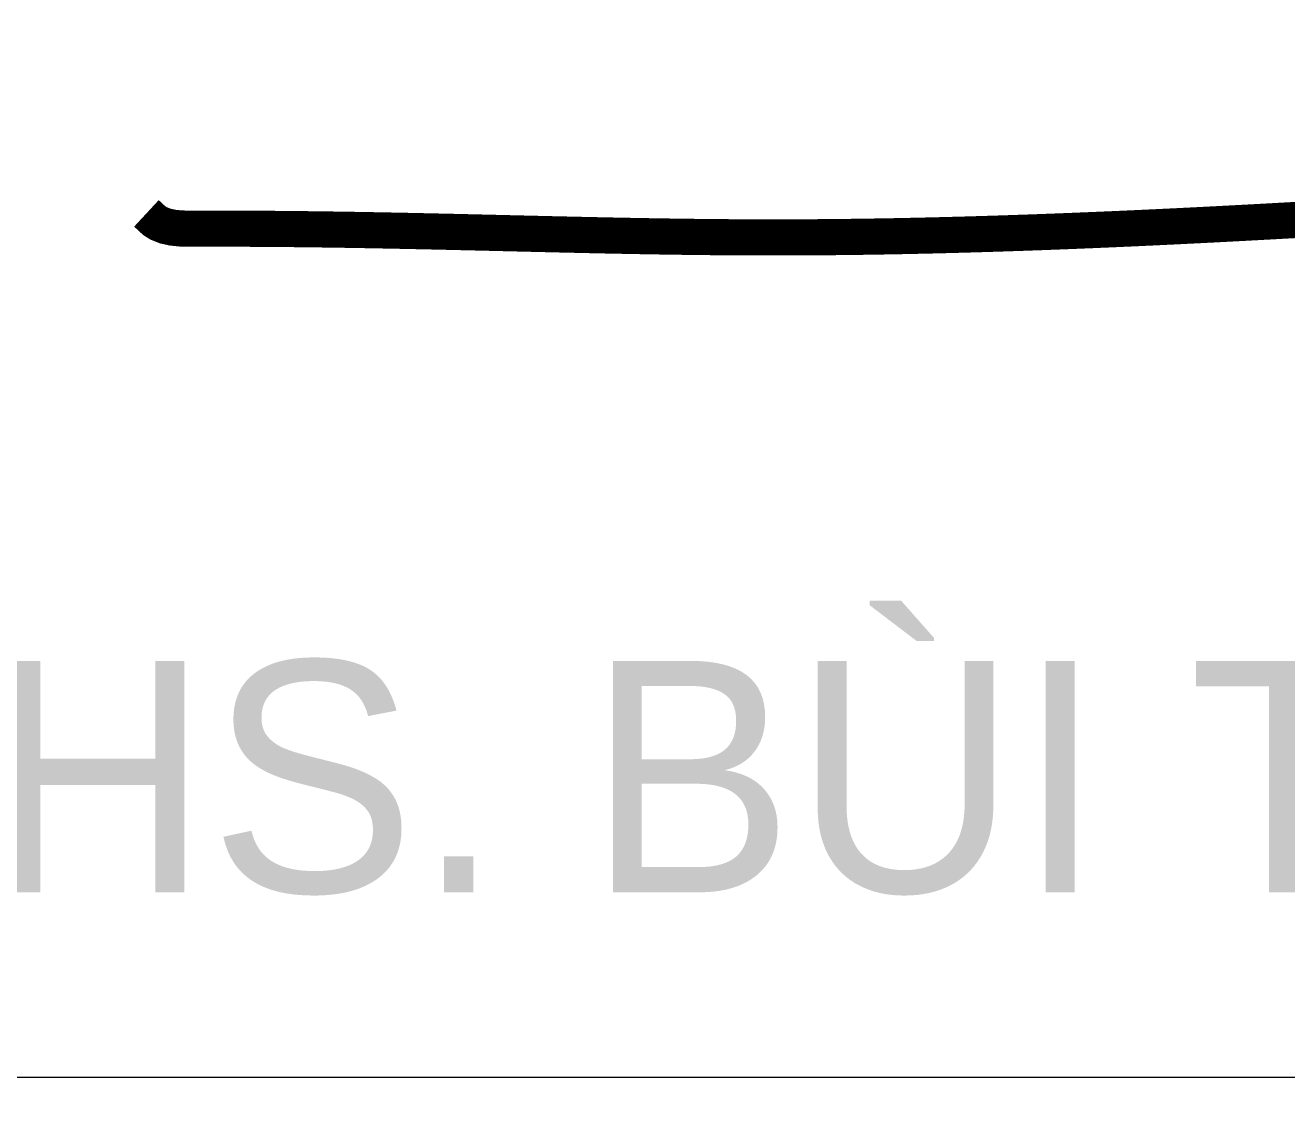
# Model space of a CAD drawing. Header units: millimetres. Extents: x 19378 to 572383, y -1120116 to -527168.
# Drawn here: x 173441 to 173965, y -558186 to -557734 of the extents above; entities that cross this region are included whole.
import ezdxf
from ezdxf.enums import TextEntityAlignment as Align

# ---------------------------------------------------------------- set-up
doc = ezdxf.new("R2010")
doc.units = ezdxf.units.MM
doc.header["$MEASUREMENT"] = 0
for name, color, linetype, lineweight in [('ISO', 153, 'Continuous', 13), ('LC ISO', 153, 'Continuous', 13), ('LC Net thay', 7, 'Continuous', 25), ('LC Text1', 3, 'Continuous', 20)]:
    doc.layers.add(name, color=color, linetype=linetype, lineweight=lineweight)
doc.layers.add('Khungten_LCDI', color=7, linetype='Continuous')
doc.styles.add('Khungten', font='VHAVAN.TTF', dxfattribs={"width": 0.9, "height": 5000})
doc.styles.add('Title', font='VHBLACK.TTF', dxfattribs={"width": 0.8})
doc.styles.add('VnAvantH', font='VHAVANB.TTF', dxfattribs={"width": 0.6})

# ---------------------------------------------------------------- blocks, each defined once
blk = doc.blocks.new('Mr. Giang')
at = {"layer": 'LC ISO', "const_width": 50}
blk.add_lwpolyline([(138.048627199998, -163.847654400015), (149, -174), (154.5219817915822, -177.4707050094294), (164.2339671053305, -181.3936947974871), (174.7807526537435, -183.6683589841559), (185.9295901566948, -184.7382156299282), (197.4477313340503, -185.0467827953398), (206.2009471999954, -185.0453759999946), (220.7367149097518, -185.0099801919569), (232.3329589138739, -184.9983549165772), (243.8924068600136, -185.001159195599), (255.4157055301876, -185.0179910209699), (266.9035017064161, -185.0484483846085), (278.3564421707124, -185.0921292784187), (289.775173705093, -185.1486316943483), (301.1603430915784, -185.2175536243158), (312.5125971121815, -185.2984930602397), (323.8325825489192, -185.3910479940387), (335.1209461838116, -185.4948164176458), (346.3783347988719, -185.6093963229796), (357.6053951761169, -185.7343857019732), (368.8027740975631, -185.8693825465452), (379.9711183452309, -186.0139848485996), (391.1110747011335, -186.1677906000841), (402.2232899472874, -186.3303977929172), (413.3084108657094, -186.5014044190175), (424.3670842384163, -186.6804084703181), (435.3999568474246, -186.8670079387375), (446.4076754747548, -187.0608008161798), (457.3908869024162, -187.2613850946072), (468.3502379124329, -187.4683587659092), (479.2863752868143, -187.6813198220334), (490.1999458075843, -187.8998662548838), (501.091596256756, -188.1235960563936), (511.9619734163425, -188.3521072184958), (522.8117240683678, -188.5849977330945), (533.6414949948448, -188.8218655921228), (544.4519329777868, -189.0623087875138), (555.2436847992176, -189.3059253111714), (566.0173972411467, -189.552313155029), (576.7737170855944, -189.8010703110194), (587.5132911145774, -190.0517947710468), (598.2367661101125, -190.3040845270589), (608.9447888542163, -190.5575375709595), (619.6380061289019, -190.8117518946819), (630.3170647161933, -191.0663254901447), (640.9826113980998, -191.3208563492663), (651.6352929566419, -191.5749424639944), (662.2757561738363, -191.8281818262185), (672.9046478316959, -192.0801724278863), (683.5226147122412, -192.3305122609163), (694.1303035974888, -192.5787993172271), (704.7283612694519, -192.8246315887372), (715.3174345101506, -193.0676070673944), (725.8981701016019, -193.3073237451026), (736.4712148258186, -193.5433796137804), (747.0372154648212, -193.7753726653609), (757.5968188006264, -194.0029008917772), (768.1506716152471, -194.2255622849334), (778.6994206907038, -194.4429548367625), (789.2437128090096, -194.6546765391977), (799.7841947521847, -194.8603253841429), (810.3215133022422, -195.0594993635459), (820.8563152411989, -195.2517964692961), (831.389247351075, -195.4368146933557), (841.9209564138873, -195.6141520276142), (852.4520892116489, -195.7834064640192), (862.9832925263763, -195.9441759944893), (873.51521314009, -196.0960586109431), (884.0484978348031, -196.2386523052992), (894.5837933925359, -196.3715550694906), (905.1217465953014, -196.4943648954359), (915.6630042251163, -196.6066797750682), (926.2082130639974, -196.7080977002915), (936.758019893965, -196.7982166630536), (947.3130714970321, -196.8766346552584), (957.8740146552154, -196.942949668839), (968.4414961505317, -196.9967596957285), (979.0161627650014, -197.037662727831), (989.5986612806373, -197.0652567570796), (998.4129151999987, -197.0777855999913), (1010.789535675871, -197.0790542266768), (1021.398301595229, -197.0650888646924), (1032.01580812551, -197.0373864629655), (1042.641927763303, -196.9960893671523), (1053.276533005192, -196.9413399229088), (1063.919496347768, -196.8732804758765), (1074.570690287615, -196.7920533717115), (1085.229987321323, -196.6978009560553), (1095.897259945486, -196.5906655745639), (1106.572380656686, -196.4707895728934), (1117.255221951513, -196.3383152966853), (1127.945656326556, -196.1933850915811), (1138.643556278399, -196.0361413032369), (1149.348794303638, -195.8667262773088), (1160.061242898857, -195.6852823594527), (1170.780774560641, -195.4919518952956), (1181.507261785584, -195.2868772305083), (1192.240577070272, -195.070200710732), (1202.980592911292, -194.842064681623), (1213.727181805236, -194.6026114888227), (1224.480216248689, -194.3519834779872), (1235.239568738238, -194.090322994758), (1246.005111770475, -193.8177723847912), (1256.776717841985, -193.5344739937427), (1267.554259449356, -193.2405701672542), (1278.337609089183, -192.9362032509671), (1289.126639258044, -192.621515590552), (1299.921222452536, -192.2966495316505), (1310.721231169242, -191.961747419904), (1321.526537904756, -191.6169516009686), (1332.337015155659, -191.2624044205004), (1343.152535418543, -190.8982482241263), (1353.972971189996, -190.5246253575315), (1364.798194966606, -190.1416781663429), (1375.628079244962, -189.7495489962166), (1386.46249652165, -189.3483801927941), (1397.301319293259, -188.9383141017315), (1408.144420056382, -188.5194930686848), (1418.991671307602, -188.0920594392956), (1429.842945543507, -187.6561555592198), (1440.69811526069, -187.211923774099), (1451.557052955734, -186.7595064295892), (1462.419631125231, -186.2990458713466), (1473.285722265766, -185.830684444998), (1484.15519887393, -185.3545644962142), (1495.027933446312, -184.870828370651), (1505.903798479496, -184.3796184139355), (1516.782666470073, -183.8810769717384), (1527.664409914632, -183.375346389701), (1538.548901309761, -182.862569013465), (1549.436013152048, -182.3428871886863), (1560.325617938081, -181.816443261021), (1571.217588164447, -181.2833795761107), (1582.111796327736, -180.7438384796114), (1593.008114924534, -180.1979623171792), (1603.906416451431, -179.6458934344409), (1614.806573405018, -179.0877741770673), (1625.708458281879, -178.5237468907144), (1636.611943578606, -177.9539539210091), (1647.51690179178, -177.3785376136075), (1658.423205417999, -176.7976403141656), (1669.330726953845, -176.211404368325), (1680.239338895906, -175.6199721217563), (1691.148913740773, -175.0234859200864), (1702.059323985035, -174.4220881089714), (1712.970442125279, -173.8159210340673), (1723.88214065809, -173.2051270410302), (1734.79429208006, -172.5898484754871), (1745.70676888778, -171.9702276831085)], dxfattribs=at)
blk = doc.blocks.new('Nha o can bo nhan vien Trung doan')
at = {"layer": 'Khungten_LCDI', "color": 9, "lineweight": 15}
for points in [[(36750.0248122253, -1521.876936708427), (40449.99959302326, -1521.876936708427), (40449.99959302326, 446.3149756148096), (36750.0248122253, 446.3149756148096)], [(36750.0248122253, -1521.876936708427), (40449.99959290405, -1521.876936708427), (40449.99959290405, -3535.499736693538), (36750.0248122253, -3535.499736693538)]]:
    blk.add_lwpolyline(points, close=True, dxfattribs=at)
at = {"layer": 'ISO', "xscale": 0.5, "yscale": 0.5, "zscale": 0.5}
blk.add_blockref('Mr. Giang', (37323.95838940838, -842.8216089147854), dxfattribs=at)
at = {"color": 7, "style": 'VnAvantH'}
blk.add_text('ths. bïi tr\xadêng giang', height=159.9999958502171, dxfattribs=at).set_placement((38493.43802425643, -1394.128200073576), align=Align.CENTER)
at = {"color": 7, "style": 'Khungten', "width": 0.8}
for tag, p in [('REVISION', (39498.75250059744, -10746.30400287262)), ('NGAYHT', (39575.60861106179, -11636.28888503182))]:
    blk.add_attdef(tag, text='', height=199.998925739526, dxfattribs=at).set_placement(p, align=Align.CENTER)
at = {"layer": 'LC Text1', "style": 'Title', "width": 1.485915225563214}
for tag, p, p2 in [('TENBANVE1', (36912.65752101321, -8885.760287350926), (40339.144821588, -8885.760287350926)), ('TENBANVE2', (36912.65752101321, -9562.465612738344), (40339.144821588, -9562.465612738344))]:
    blk.add_attdef(tag, text='', height=249.9999935159642, dxfattribs=at).set_placement(p, p2, align=Align.FIT)
at = {"layer": 'LC Text1', "style": 'Title', "width": 0.7}
blk.add_attdef('SOBANVE', text='', height=249.9999935159642, dxfattribs=at).set_placement((39561.98211139818, -13896.18076664111), align=Align.CENTER)

msp = doc.modelspace()

# ---------------------------------------------------------------- block references
at = {"layer": 'LC Net thay', "xscale": 0.6, "yscale": 0.6, "zscale": 0.6}
msp.add_blockref('Nha o can bo nhan vien Trung doan', (151055.4627127215, -557257.19385869, 0.0007749805088951), dxfattribs=at)

doc.saveas('drawing.dxf')
